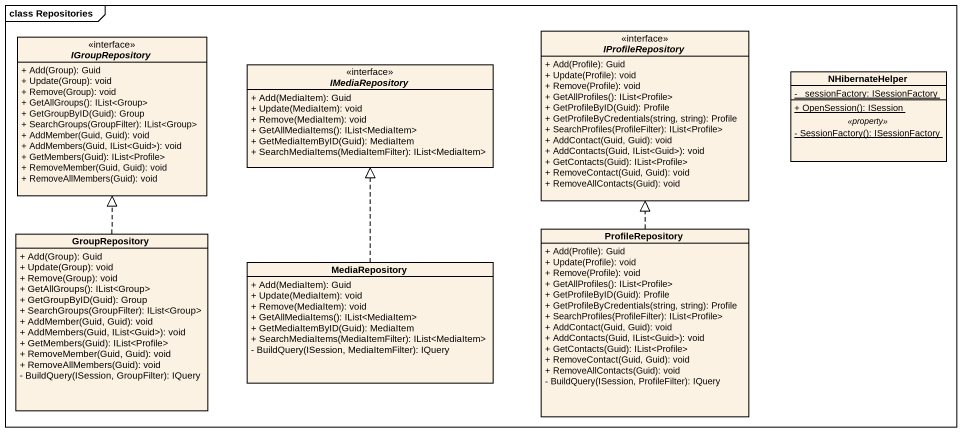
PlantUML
@startuml
mainframe class Repositories
hide circle
hide empty members
skinparam classAttributeIconSize 0
interface IProfileRepository <<interface>> {
  + Add(Profile): Guid
  + Update(Profile): void
  + Remove(Profile): void
  + GetAllProfiles(): IList<Profile>
  + GetProfileByID(Guid): Profile
  + GetProfileByCredentials(string, string): Profile
  + SearchProfiles(ProfileFilter): IList<Profile>
  + AddContact(Guid, Guid): void
  + AddContacts(Guid, IList<Guid>): void
  + GetContacts(Guid): IList<Profile>
  + RemoveContact(Guid, Guid): void
  + RemoveAllContacts(Guid): void
}
interface IGroupRepository <<interface>> {
  + Add(Group): Guid
  + Update(Group): void
  + Remove(Group): void
  + GetAllGroups(): IList<Group>
  + GetGroupByID(Guid): Group
  + SearchGroups(GroupFilter): IList<Group>
  + AddMember(Guid, Guid): void
  + AddMembers(Guid, IList<Guid>): void
  + GetMembers(Guid): IList<Profile>
  + RemoveMember(Guid, Guid): void
  + RemoveAllMembers(Guid): void
}
interface IMediaRepository <<interface>> {
  + Add(MediaItem): Guid
  + Update(MediaItem): void
  + Remove(MediaItem): void
  + GetAllMediaItems(): IList<MediaItem>
  + GetMediaItemByID(Guid): MediaItem
  + SearchMediaItems(MediaItemFilter): IList<MediaItem>
}
class NHibernateHelper {
  {static} - _sessionFactory: ISessionFactory
  --
  {static} + OpenSession(): ISession
  .. <<property>> ..
  {static} - SessionFactory(): ISessionFactory
}
class GroupRepository {
  + Add(Group): Guid
  + Update(Group): void
  + Remove(Group): void
  + GetAllGroups(): IList<Group>
  + GetGroupByID(Guid): Group
  + SearchGroups(GroupFilter): IList<Group>
  + AddMember(Guid, Guid): void
  + AddMembers(Guid, IList<Guid>): void
  + GetMembers(Guid): IList<Profile>
  + RemoveMember(Guid, Guid): void
  + RemoveAllMembers(Guid): void
  - BuildQuery(ISession, GroupFilter): IQuery
}
class MediaRepository {
  + Add(MediaItem): Guid
  + Update(MediaItem): void
  + Remove(MediaItem): void
  + GetAllMediaItems(): IList<MediaItem>
  + GetMediaItemByID(Guid): MediaItem
  + SearchMediaItems(MediaItemFilter): IList<MediaItem>
  - BuildQuery(ISession, MediaItemFilter): IQuery
}
class ProfileRepository {
  + Add(Profile): Guid
  + Update(Profile): void
  + Remove(Profile): void
  + GetAllProfiles(): IList<Profile>
  + GetProfileByID(Guid): Profile
  + GetProfileByCredentials(string, string): Profile
  + SearchProfiles(ProfileFilter): IList<Profile>
  + AddContact(Guid, Guid): void
  + AddContacts(Guid, IList<Guid>): void
  + GetContacts(Guid): IList<Profile>
  + RemoveContact(Guid, Guid): void
  + RemoveAllContacts(Guid): void
  - BuildQuery(ISession, ProfileFilter): IQuery
}
GroupRepository .up.|> IGroupRepository
MediaRepository .up.|> IMediaRepository
ProfileRepository .up.|> IProfileRepository
@enduml
